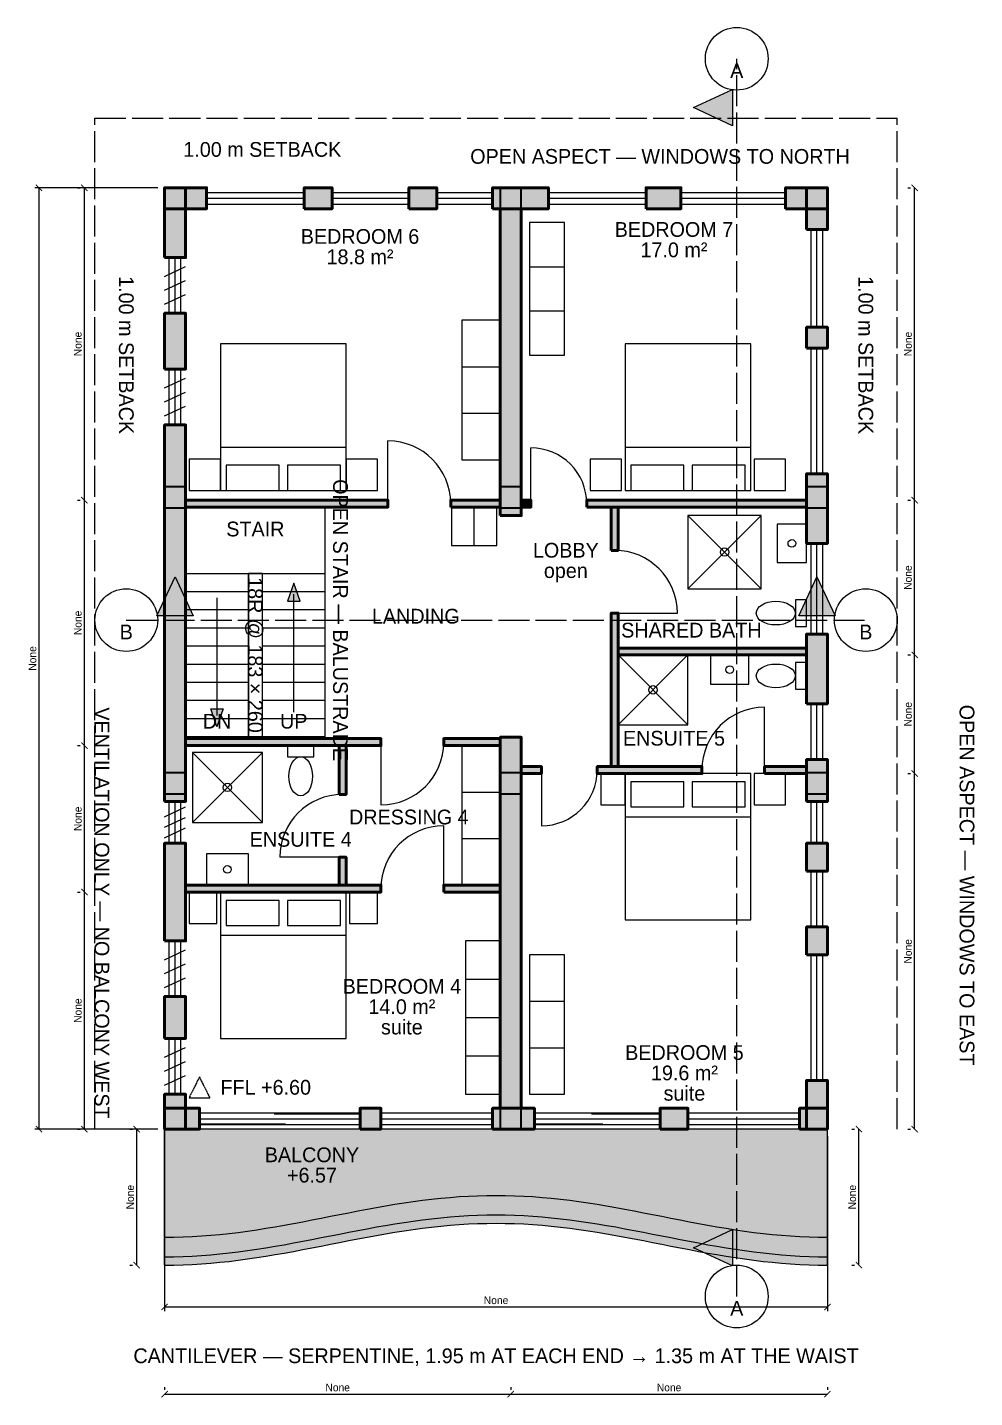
# Model space of a CAD drawing. Header units: millimetres. Extents: x -3851 to 506847, y -6675 to 35120.
# Drawn here: x 100533 to 114109, y -350 to 19300 of the extents above; entities that cross this region are included whole.
import ezdxf
from ezdxf.enums import TextEntityAlignment as Align

# ---------------------------------------------------------------- set-up
doc = ezdxf.new("R2010")
doc.units = ezdxf.units.MM
doc.header["$LTSCALE"] = 20
doc.linetypes.add('DASHDOT', pattern=[3.556, 2.54, -0.508, 0, -0.508])
doc.linetypes.add('DASHED', pattern=[1.524, 1.27, -0.254])
for name, color, linetype, lineweight in [('A-ANNO-DIMS-02', 5, 'CONTINUOUS', 13), ('A-ANNO-PATT-02', 8, 'CONTINUOUS', 9), ('A-ANNO-SYMB-02', 5, 'DASHED', 13), ('A-ANNO-TEXT-02', 7, 'CONTINUOUS', 13), ('A-DOOR-02', 3, 'CONTINUOUS', 18), ('A-EQPM-02', 6, 'CONTINUOUS', 13), ('A-FLOR-02', 7, 'CONTINUOUS', 25), ('A-FLOR-STRS-02', 2, 'CONTINUOUS', 18), ('A-FURN-02', 6, 'CONTINUOUS', 13), ('A-GLAZ-02', 4, 'CONTINUOUS', 18), ('A-WALL-02', 7, 'CONTINUOUS', 50), ('A-WALL-PATT-02', 7, 'CONTINUOUS', 9), ('G-ANNO-BNDY-02', 1, 'DASHDOT', 25), ('S-COLS-02', 7, 'CONTINUOUS', 35)]:
    doc.layers.add(name, color=color, linetype=linetype, lineweight=lineweight)
doc.dimstyles.new('ARCH', dxfattribs={"dimtxt": 2.2, "dimasz": 1.8, "dimexe": 1.2, "dimexo": 2, "dimgap": 0.8, "dimtad": 1, "dimlfac": 0.001, "dimblk": 'ARCHTICK', "dimcen": 2.5, "dimazin": 3, "dimtfac": 1, "dimtmove": 0, "dimatfit": 3})

# ---------------------------------------------------------------- blocks, each defined once
blk = doc.blocks.new('_ARCHTICK')
at = {"color": 0, "linetype": 'BYBLOCK', "const_width": 0.15}
blk.add_lwpolyline([(-0.5, -0.5), (0.5, 0.5)], dxfattribs=at)

msp = doc.modelspace()

# ---------------------------------------------------------------- hatches: boundary and pattern name
at = {"layer": 'A-ANNO-PATT-02'}
for points in [[(110080, 18150), (110640, 18410), (110640, 17890)], [(102650, 11420), (102910, 10860), (102390, 10860)], [(111850, 11420), (112110, 10860), (111590, 10860)], [(104350, 11330), (104260, 11070), (104440, 11070)], [(103250, 9270), (103160, 9530), (103340, 9530)], [(102500, 3500), (102500, 1550), (102631.944, 1551.142), (102763.889, 1554.558), (102895.833, 1560.222), (103027.778, 1568.092), (103159.722, 1578.108), (103291.667, 1590.192), (103423.611, 1604.254), (103555.556, 1620.187), (103687.5, 1637.868), (103819.444, 1657.164), (103951.389, 1677.927), (104083.333, 1700), (104215.278, 1723.215), (104347.222, 1747.394), (104479.167, 1772.354), (104611.111, 1797.906), (104743.056, 1823.853), (104875, 1850), (105006.944, 1876.147), (105138.889, 1902.094), (105270.833, 1927.646), (105402.778, 1952.606), (105534.722, 1976.785), (105666.667, 2000), (105798.611, 2022.073), (105930.556, 2042.836), (106062.5, 2062.132), (106194.444, 2079.813), (106326.389, 2095.746), (106458.333, 2109.808), (106590.278, 2121.892), (106722.222, 2131.908), (106854.167, 2139.778), (106986.111, 2145.442), (107118.056, 2148.858), (107250, 2150), (107381.944, 2148.858), (107513.889, 2145.442), (107645.833, 2139.778), (107777.778, 2131.908), (107909.722, 2121.892), (108041.667, 2109.808), (108173.611, 2095.746), (108305.556, 2079.813), (108437.5, 2062.132), (108569.444, 2042.836), (108701.389, 2022.073), (108833.333, 2000), (108965.278, 1976.785), (109097.222, 1952.606), (109229.167, 1927.646), (109361.111, 1902.094), (109493.056, 1876.147), (109625, 1850), (109756.944, 1823.853), (109888.889, 1797.906), (110020.833, 1772.354), (110152.778, 1747.394), (110284.722, 1723.215), (110416.667, 1700), (110548.611, 1677.927), (110680.556, 1657.164), (110812.5, 1637.868), (110944.444, 1620.187), (111076.389, 1604.254), (111208.333, 1590.192), (111340.278, 1578.108), (111472.222, 1568.092), (111604.167, 1560.222), (111736.111, 1554.558), (111868.056, 1551.142), (112000, 1550), (112000, 3500)], [(110080, 1800), (110640, 2060), (110640, 1540)]]:
    msp.add_hatch(color=7, dxfattribs=at).paths.add_polyline_path(points)
at = {"layer": 'A-WALL-PATT-02'}
for points in [[(102500, 16000), (102800, 16000), (102800, 17000), (102500, 17000)], [(102500, 16700), (103100, 16700), (103100, 17000), (102500, 17000)], [(104500, 16700), (104900, 16700), (104900, 17000), (104500, 17000)], [(106000, 16700), (106400, 16700), (106400, 17000), (106000, 17000)], [(107200, 16700), (108000, 16700), (108000, 17000), (107200, 17000)], [(109400, 16700), (109900, 16700), (109900, 17000), (109400, 17000)], [(111400, 16700), (112000, 16700), (112000, 17000), (111400, 17000)], [(111700, 16400), (112000, 16400), (112000, 17000), (111700, 17000)], [(107310, 12300), (107610, 12300), (107610, 16700), (107310, 16700)], [(102500, 14400), (102800, 14400), (102800, 15200), (102500, 15200)], [(111700, 14700), (112000, 14700), (112000, 15000), (111700, 15000)], [(102500, 8200), (102800, 8200), (102800, 13600), (102500, 13600)], [(111700, 11900), (112000, 11900), (112000, 12900), (111700, 12900)], [(102800, 12420), (105700, 12420), (105700, 12520), (102800, 12520)], [(106600, 12420), (107310, 12420), (107310, 12520), (106600, 12520)], [(107610, 12420), (107750, 12420), (107750, 12520), (107610, 12520)], [(108550, 12420), (111700, 12420), (111700, 12520), (108550, 12520)], [(108900, 11800), (109000, 11800), (109000, 12420), (108900, 12420)], [(108900, 8700), (109000, 8700), (109000, 10900), (108900, 10900)], [(111700, 9600), (112000, 9600), (112000, 10600), (111700, 10600)], [(109000, 10300), (111700, 10300), (111700, 10400), (109000, 10400)], [(102800, 9000), (105600, 9000), (105600, 9100), (102800, 9100)], [(106500, 9000), (107310, 9000), (107310, 9100), (106500, 9100)], [(107310, 3800), (107610, 3800), (107610, 9120), (107310, 9120)], [(105000, 8300), (105100, 8300), (105100, 9000), (105000, 9000)], [(107610, 8600), (107900, 8600), (107900, 8700), (107610, 8700)], [(108700, 8600), (110200, 8600), (110200, 8700), (108700, 8700)], [(111100, 8600), (111700, 8600), (111700, 8700), (111100, 8700)], [(111700, 8200), (112000, 8200), (112000, 8800), (111700, 8800)], [(102500, 6200), (102800, 6200), (102800, 7600), (102500, 7600)], [(111700, 7200), (112000, 7200), (112000, 7600), (111700, 7600)], [(105000, 7000), (105100, 7000), (105100, 7400), (105000, 7400)], [(102800, 6900), (105600, 6900), (105600, 7000), (102800, 7000)], [(106500, 6900), (107310, 6900), (107310, 7000), (106500, 7000)], [(111700, 6000), (112000, 6000), (112000, 6400), (111700, 6400)], [(102500, 4800), (102800, 4800), (102800, 5400), (102500, 5400)], [(111700, 3500), (112000, 3500), (112000, 4200), (111700, 4200)], [(102500, 3500), (102800, 3500), (102800, 4000), (102500, 4000)], [(102500, 3500), (103000, 3500), (103000, 3800), (102500, 3800)], [(105300, 3500), (105600, 3500), (105600, 3800), (105300, 3800)], [(107200, 3500), (107800, 3500), (107800, 3800), (107200, 3800)], [(109600, 3500), (110000, 3500), (110000, 3800), (109600, 3800)], [(111600, 3500), (112000, 3500), (112000, 3800), (111600, 3800)]]:
    msp.add_hatch(color=7, dxfattribs=at).paths.add_polyline_path(points)

# ---------------------------------------------------------------- linework, layer by layer
at = {"layer": 'A-ANNO-SYMB-02', "linetype": 'DASHED', "ltscale": 17.5}
for p, q in [((110700, 1100), (110700, 18850)), ((101950, 10800), (112550, 10800))]:
    msp.add_line(p, q, dxfattribs=at)
at = {"layer": 'A-ANNO-SYMB-02'}
msp.add_lwpolyline([(103000, 4250), (102850, 3950), (103150, 3950)], close=True, dxfattribs=at)
at = {"layer": 'A-DOOR-02'}
for p, q in [((105700, 12470), (105700, 13370)), ((107750, 12470), (107750, 13270)), ((105700, 12420), (105700, 12520)), ((106600, 12420), (106600, 12520)), ((107750, 12420), (107750, 12520)), ((108550, 12420), (108550, 12520)), ((107310, 12300), (107610, 12300)), ((108900, 11800), (109000, 11800)), ((108900, 10900), (109000, 10900)), ((108950, 10900), (109850, 10900)), ((111100, 8650), (111100, 9550)), ((105600, 9000), (105600, 9100)), ((105600, 9050), (105600, 8150)), ((106500, 9000), (106500, 9100)), ((107310, 9120), (107610, 9120)), ((107900, 8600), (107900, 8700)), ((107900, 8650), (107900, 7850)), ((108700, 8600), (108700, 8700)), ((110200, 8600), (110200, 8700)), ((111100, 8600), (111100, 8700)), ((105000, 8300), (105100, 8300)), ((106500, 6950), (106500, 7850)), ((105050, 7400), (104150, 7400)), ((105000, 7400), (105100, 7400)), ((105600, 6900), (105600, 7000)), ((106500, 6900), (106500, 7000))]:
    msp.add_line(p, q, dxfattribs=at)
for centre, radius, start, end in [((105700, 12470), 900, 0, 90), ((107750, 12470), 800, 0, 90), ((108950, 10900), 900, 0, 90), ((111100, 8650), 900, 90, 180), ((105600, 9050), 900, -90, 0), ((107900, 8650), 800, -90, 0), ((105050, 7400), 900, 90, 180), ((106500, 6950), 900, 90, 180)]:
    msp.add_arc(centre, radius, start, end, dxfattribs=at)
at = {"layer": 'A-EQPM-02'}
for p, q in [((110000, 11250), (111050, 12300)), ((111050, 11250), (110000, 12300)), ((109000, 9300), (110000, 10300)), ((110000, 9300), (109000, 10300)), ((102900, 7900), (103900, 8900)), ((103900, 7900), (102900, 8900))]:
    msp.add_line(p, q, dxfattribs=at)
for points in [[(110000, 11250), (111050, 11250), (111050, 12300), (110000, 12300)], [(111280, 11625), (111700, 11625), (111700, 12175), (111280, 12175)], [(111540, 10710), (111700, 10710), (111700, 11090), (111540, 11090)], [(109000, 9300), (110000, 9300), (110000, 10300), (109000, 10300)], [(110325, 9880), (110875, 9880), (110875, 10300), (110325, 10300)], [(111540, 9810), (111700, 9810), (111700, 10190), (111540, 10190)], [(102900, 7900), (103900, 7900), (103900, 8900), (102900, 8900)], [(104260, 8840), (104640, 8840), (104640, 9000), (104260, 9000)], [(103100, 7000), (103700, 7000), (103700, 7450), (103100, 7450)]]:
    msp.add_lwpolyline(points, close=True, dxfattribs=at)
for centre, radius in [((110525, 11775), 60), ((111490, 11900), 55), ((110600, 10090), 55), ((109500, 9800), 60), ((103400, 8400), 60), ((103400, 7225), 55)]:
    msp.add_circle(centre, radius, dxfattribs=at)
for centre, major_axis in [((111260, 10900), (280, 0)), ((111260, 10000), (280, 0)), ((104450, 8560), (0, 280))]:
    msp.add_ellipse(centre, major_axis=major_axis, ratio=0.607142857, dxfattribs=at)
at = {"layer": 'A-FLOR-02'}
msp.add_line((104800, 9120), (104800, 12420), dxfattribs=at)
for points in [[(110080, 18150), (110640, 18410), (110640, 17890)], [(102650, 11420), (102910, 10860), (102390, 10860)], [(111850, 11420), (112110, 10860), (111590, 10860)], [(102500, 3500), (102500, 1550), (102631.944, 1551.142), (102763.889, 1554.558), (102895.833, 1560.222), (103027.778, 1568.092), (103159.722, 1578.108), (103291.667, 1590.192), (103423.611, 1604.254), (103555.556, 1620.187), (103687.5, 1637.868), (103819.444, 1657.164), (103951.389, 1677.927), (104083.333, 1700), (104215.278, 1723.215), (104347.222, 1747.394), (104479.167, 1772.354), (104611.111, 1797.906), (104743.056, 1823.853), (104875, 1850), (105006.944, 1876.147), (105138.889, 1902.094), (105270.833, 1927.646), (105402.778, 1952.606), (105534.722, 1976.785), (105666.667, 2000), (105798.611, 2022.073), (105930.556, 2042.836), (106062.5, 2062.132), (106194.444, 2079.813), (106326.389, 2095.746), (106458.333, 2109.808), (106590.278, 2121.892), (106722.222, 2131.908), (106854.167, 2139.778), (106986.111, 2145.442), (107118.056, 2148.858), (107250, 2150), (107381.944, 2148.858), (107513.889, 2145.442), (107645.833, 2139.778), (107777.778, 2131.908), (107909.722, 2121.892), (108041.667, 2109.808), (108173.611, 2095.746), (108305.556, 2079.813), (108437.5, 2062.132), (108569.444, 2042.836), (108701.389, 2022.073), (108833.333, 2000), (108965.278, 1976.785), (109097.222, 1952.606), (109229.167, 1927.646), (109361.111, 1902.094), (109493.056, 1876.147), (109625, 1850), (109756.944, 1823.853), (109888.889, 1797.906), (110020.833, 1772.354), (110152.778, 1747.394), (110284.722, 1723.215), (110416.667, 1700), (110548.611, 1677.927), (110680.556, 1657.164), (110812.5, 1637.868), (110944.444, 1620.187), (111076.389, 1604.254), (111208.333, 1590.192), (111340.278, 1578.108), (111472.222, 1568.092), (111604.167, 1560.222), (111736.111, 1554.558), (111868.056, 1551.142), (112000, 1550), (112000, 3500)], [(110080, 1800), (110640, 2060), (110640, 1540)]]:
    msp.add_lwpolyline(points, close=True, dxfattribs=at)
at = {"layer": 'A-FLOR-02', "linetype": 'DASHED', "ltscale": 17.5}
msp.add_lwpolyline([(102500, 1950), (102631.944, 1951.142), (102763.889, 1954.558), (102895.833, 1960.222), (103027.778, 1968.092), (103159.722, 1978.108), (103291.667, 1990.192), (103423.611, 2004.254), (103555.556, 2020.187), (103687.5, 2037.868), (103819.444, 2057.164), (103951.389, 2077.927), (104083.333, 2100), (104215.278, 2123.215), (104347.222, 2147.394), (104479.167, 2172.354), (104611.111, 2197.906), (104743.056, 2223.853), (104875, 2250), (105006.944, 2276.147), (105138.889, 2302.094), (105270.833, 2327.646), (105402.778, 2352.606), (105534.722, 2376.785), (105666.667, 2400), (105798.611, 2422.073), (105930.556, 2442.836), (106062.5, 2462.132), (106194.444, 2479.813), (106326.389, 2495.746), (106458.333, 2509.808), (106590.278, 2521.892), (106722.222, 2531.908), (106854.167, 2539.778), (106986.111, 2545.442), (107118.056, 2548.858), (107250, 2550), (107381.944, 2548.858), (107513.889, 2545.442), (107645.833, 2539.778), (107777.778, 2531.908), (107909.722, 2521.892), (108041.667, 2509.808), (108173.611, 2495.746), (108305.556, 2479.813), (108437.5, 2462.132), (108569.444, 2442.836), (108701.389, 2422.073), (108833.333, 2400), (108965.278, 2376.785), (109097.222, 2352.606), (109229.167, 2327.646), (109361.111, 2302.094), (109493.056, 2276.147), (109625, 2250), (109756.944, 2223.853), (109888.889, 2197.906), (110020.833, 2172.354), (110152.778, 2147.394), (110284.722, 2123.215), (110416.667, 2100), (110548.611, 2077.927), (110680.556, 2057.164), (110812.5, 2037.868), (110944.444, 2020.187), (111076.389, 2004.254), (111208.333, 1990.192), (111340.278, 1978.108), (111472.222, 1968.092), (111604.167, 1960.222), (111736.111, 1954.558), (111868.056, 1951.142), (112000, 1950)], dxfattribs=at)
at = {"layer": 'A-FLOR-02'}
for points in [[(102500, 1670), (102631.944, 1671.142), (102763.889, 1674.558), (102895.833, 1680.222), (103027.778, 1688.092), (103159.722, 1698.108), (103291.667, 1710.192), (103423.611, 1724.254), (103555.556, 1740.187), (103687.5, 1757.868), (103819.444, 1777.164), (103951.389, 1797.927), (104083.333, 1820), (104215.278, 1843.215), (104347.222, 1867.394), (104479.167, 1892.354), (104611.111, 1917.906), (104743.056, 1943.853), (104875, 1970), (105006.944, 1996.147), (105138.889, 2022.094), (105270.833, 2047.646), (105402.778, 2072.606), (105534.722, 2096.785), (105666.667, 2120), (105798.611, 2142.073), (105930.556, 2162.836), (106062.5, 2182.132), (106194.444, 2199.813), (106326.389, 2215.746), (106458.333, 2229.808), (106590.278, 2241.892), (106722.222, 2251.908), (106854.167, 2259.778), (106986.111, 2265.442), (107118.056, 2268.858), (107250, 2270), (107381.944, 2268.858), (107513.889, 2265.442), (107645.833, 2259.778), (107777.778, 2251.908), (107909.722, 2241.892), (108041.667, 2229.808), (108173.611, 2215.746), (108305.556, 2199.813), (108437.5, 2182.132), (108569.444, 2162.836), (108701.389, 2142.073), (108833.333, 2120), (108965.278, 2096.785), (109097.222, 2072.606), (109229.167, 2047.646), (109361.111, 2022.094), (109493.056, 1996.147), (109625, 1970), (109756.944, 1943.853), (109888.889, 1917.906), (110020.833, 1892.354), (110152.778, 1867.394), (110284.722, 1843.215), (110416.667, 1820), (110548.611, 1797.927), (110680.556, 1777.164), (110812.5, 1757.868), (110944.444, 1740.187), (111076.389, 1724.254), (111208.333, 1710.192), (111340.278, 1698.108), (111472.222, 1688.092), (111604.167, 1680.222), (111736.111, 1674.558), (111868.056, 1671.142), (112000, 1670)], [(102500, 1550), (102631.944, 1551.142), (102763.889, 1554.558), (102895.833, 1560.222), (103027.778, 1568.092), (103159.722, 1578.108), (103291.667, 1590.192), (103423.611, 1604.254), (103555.556, 1620.187), (103687.5, 1637.868), (103819.444, 1657.164), (103951.389, 1677.927), (104083.333, 1700), (104215.278, 1723.215), (104347.222, 1747.394), (104479.167, 1772.354), (104611.111, 1797.906), (104743.056, 1823.853), (104875, 1850), (105006.944, 1876.147), (105138.889, 1902.094), (105270.833, 1927.646), (105402.778, 1952.606), (105534.722, 1976.785), (105666.667, 2000), (105798.611, 2022.073), (105930.556, 2042.836), (106062.5, 2062.132), (106194.444, 2079.813), (106326.389, 2095.746), (106458.333, 2109.808), (106590.278, 2121.892), (106722.222, 2131.908), (106854.167, 2139.778), (106986.111, 2145.442), (107118.056, 2148.858), (107250, 2150), (107381.944, 2148.858), (107513.889, 2145.442), (107645.833, 2139.778), (107777.778, 2131.908), (107909.722, 2121.892), (108041.667, 2109.808), (108173.611, 2095.746), (108305.556, 2079.813), (108437.5, 2062.132), (108569.444, 2042.836), (108701.389, 2022.073), (108833.333, 2000), (108965.278, 1976.785), (109097.222, 1952.606), (109229.167, 1927.646), (109361.111, 1902.094), (109493.056, 1876.147), (109625, 1850), (109756.944, 1823.853), (109888.889, 1797.906), (110020.833, 1772.354), (110152.778, 1747.394), (110284.722, 1723.215), (110416.667, 1700), (110548.611, 1677.927), (110680.556, 1657.164), (110812.5, 1637.868), (110944.444, 1620.187), (111076.389, 1604.254), (111208.333, 1590.192), (111340.278, 1578.108), (111472.222, 1568.092), (111604.167, 1560.222), (111736.111, 1554.558), (111868.056, 1551.142), (112000, 1550)]]:
    msp.add_lwpolyline(points, dxfattribs=at)
for centre in [(110700, 18850), (101950, 10800), (112550, 10800), (110700, 1100)]:
    msp.add_circle(centre, 450, dxfattribs=at)
at = {"layer": 'A-FLOR-STRS-02'}
for p, q in [((102800, 11470), (104800, 11470)), ((102800, 11470), (103700, 11470)), ((103700, 9130), (103700, 11470)), ((103900, 11470), (104800, 11470)), ((103900, 9130), (103900, 11470)), ((102800, 11210), (103700, 11210)), ((103900, 11210), (104800, 11210)), ((103250, 11120), (103250, 9430)), ((104350, 9480), (104350, 11170)), ((102800, 10950), (103700, 10950)), ((103900, 10950), (104800, 10950)), ((102800, 10690), (103700, 10690)), ((103900, 10690), (104800, 10690)), ((102800, 10430), (103700, 10430)), ((103900, 10430), (104800, 10430)), ((102800, 10170), (103700, 10170)), ((103900, 10170), (104800, 10170)), ((102800, 9910), (103700, 9910)), ((103900, 9910), (104800, 9910)), ((102800, 9650), (103700, 9650)), ((103900, 9650), (104800, 9650)), ((102800, 9390), (103700, 9390)), ((103900, 9390), (104800, 9390)), ((102800, 9130), (103700, 9130)), ((103900, 9130), (104800, 9130))]:
    msp.add_line(p, q, dxfattribs=at)
for points in [[(103700, 9130), (103900, 9130), (103900, 11470), (103700, 11470)], [(104350, 11330), (104260, 11070), (104440, 11070)], [(103250, 9270), (103160, 9530), (103340, 9530)]]:
    msp.add_lwpolyline(points, close=True, dxfattribs=at)
at = {"layer": 'A-FURN-02'}
for p, q in [((107730, 15866.667), (108230, 15866.667)), ((107730, 15233.333), (108230, 15233.333)), ((106760, 14433.333), (107310, 14433.333)), ((106760, 13766.667), (107310, 13766.667)), ((103300, 13280), (105100, 13280)), ((109100, 13280), (110900, 13280)), ((106935, 11870), (106935, 12420)), ((106760, 8333.333), (107310, 8333.333)), ((109100, 7980), (110900, 7980)), ((106760, 7666.667), (107310, 7666.667)), ((103300, 6280), (105100, 6280)), ((106810, 5650), (107310, 5650)), ((107730, 5333.333), (108230, 5333.333)), ((106810, 5100), (107310, 5100)), ((106810, 4550), (107310, 4550)), ((107730, 4666.667), (108230, 4666.667)), ((102500, 1550), (102500, 3500)), ((112000, 1550), (112000, 3500))]:
    msp.add_line(p, q, dxfattribs=at)
for points in [[(107730, 14600), (108230, 14600), (108230, 16500), (107730, 16500)], [(106760, 13100), (107310, 13100), (107310, 15100), (106760, 15100)], [(103300, 12660), (105100, 12660), (105100, 14760), (103300, 14760)], [(109100, 12660), (110900, 12660), (110900, 14760), (109100, 14760)], [(102850, 12660), (103300, 12660), (103300, 13110), (102850, 13110)], [(103380, 12660), (104140, 12660), (104140, 13020), (103380, 13020)], [(104260, 12660), (105020, 12660), (105020, 13020), (104260, 13020)], [(105100, 12660), (105550, 12660), (105550, 13110), (105100, 13110)], [(108600, 12660), (109050, 12660), (109050, 13110), (108600, 13110)], [(109180, 12660), (109940, 12660), (109940, 13020), (109180, 13020)], [(110060, 12660), (110820, 12660), (110820, 13020), (110060, 13020)], [(110950, 12660), (111400, 12660), (111400, 13110), (110950, 13110)], [(106610, 11870), (107260, 11870), (107260, 12420), (106610, 12420)], [(106760, 7000), (107310, 7000), (107310, 9000), (106760, 9000)], [(108750, 8150), (109100, 8150), (109100, 8600), (108750, 8600)], [(109100, 6500), (110900, 6500), (110900, 8600), (109100, 8600)], [(109180, 8120), (109940, 8120), (109940, 8480), (109180, 8480)], [(110060, 8120), (110820, 8120), (110820, 8480), (110060, 8480)], [(110950, 8150), (111400, 8150), (111400, 8600), (110950, 8600)], [(102850, 6450), (103250, 6450), (103250, 6900), (102850, 6900)], [(103300, 4800), (105100, 4800), (105100, 6900), (103300, 6900)], [(105150, 6450), (105550, 6450), (105550, 6900), (105150, 6900)], [(103380, 6420), (104140, 6420), (104140, 6780), (103380, 6780)], [(104260, 6420), (105020, 6420), (105020, 6780), (104260, 6780)], [(106810, 4000), (107310, 4000), (107310, 6200), (106810, 6200)], [(107730, 4000), (108230, 4000), (108230, 6000), (107730, 6000)]]:
    msp.add_lwpolyline(points, close=True, dxfattribs=at)
at = {"layer": 'A-GLAZ-02'}
for p, q in [((103100, 16700), (103100, 17000)), ((103100, 16934), (104500, 16934)), ((104500, 16700), (104500, 17000)), ((104900, 16700), (104900, 17000)), ((104900, 16934), (106000, 16934)), ((106000, 16700), (106000, 17000)), ((106400, 16700), (106400, 17000)), ((106400, 16934), (107200, 16934)), ((107200, 16700), (107200, 17000)), ((108000, 16700), (108000, 17000)), ((108000, 16934), (109400, 16934)), ((109400, 16700), (109400, 17000)), ((109900, 16700), (109900, 17000)), ((109900, 16934), (111400, 16934)), ((111400, 16700), (111400, 17000)), ((103100, 16850), (104500, 16850)), ((103100, 16766), (104500, 16766)), ((104900, 16850), (106000, 16850)), ((104900, 16766), (106000, 16766)), ((106400, 16850), (107200, 16850)), ((106400, 16766), (107200, 16766)), ((108000, 16850), (109400, 16850)), ((108000, 16766), (109400, 16766)), ((109900, 16850), (111400, 16850)), ((109900, 16766), (111400, 16766)), ((111700, 16400), (112000, 16400)), ((111766, 15000), (111766, 16400)), ((111850, 15000), (111850, 16400)), ((111934, 15000), (111934, 16400)), ((102500, 16000), (102800, 16000)), ((102566, 15200), (102566, 16000)), ((102650, 15200), (102650, 16000)), ((102734, 15200), (102734, 16000)), ((102500, 15730), (102800, 15870)), ((102500, 15530), (102800, 15670)), ((102500, 15330), (102800, 15470)), ((102500, 15200), (102800, 15200)), ((111700, 15000), (112000, 15000)), ((111700, 14700), (112000, 14700)), ((111766, 12900), (111766, 14700)), ((111850, 12900), (111850, 14700)), ((111934, 12900), (111934, 14700)), ((102500, 14400), (102800, 14400)), ((102566, 13600), (102566, 14400)), ((102650, 13600), (102650, 14400)), ((102734, 13600), (102734, 14400)), ((102500, 14130), (102800, 14270)), ((102500, 13930), (102800, 14070)), ((102500, 13730), (102800, 13870)), ((102500, 13600), (102800, 13600)), ((111700, 12900), (112000, 12900)), ((111700, 11900), (112000, 11900)), ((111766, 10600), (111766, 11900)), ((111850, 10600), (111850, 11900)), ((111934, 10600), (111934, 11900)), ((111700, 10600), (112000, 10600)), ((111700, 9600), (112000, 9600)), ((111766, 8800), (111766, 9600)), ((111850, 8800), (111850, 9600)), ((111934, 8800), (111934, 9600)), ((111700, 8800), (112000, 8800)), ((102500, 8200), (102800, 8200)), ((102500, 7980), (102800, 8120)), ((102566, 7600), (102566, 8200)), ((102650, 7600), (102650, 8200)), ((102734, 7600), (102734, 8200)), ((111700, 8200), (112000, 8200)), ((111766, 7600), (111766, 8200)), ((111850, 7600), (111850, 8200)), ((111934, 7600), (111934, 8200)), ((102500, 7830), (102800, 7970)), ((102500, 7680), (102800, 7820)), ((102500, 7600), (102800, 7600)), ((111700, 7600), (112000, 7600)), ((111700, 7200), (112000, 7200)), ((111766, 6400), (111766, 7200)), ((111850, 6400), (111850, 7200)), ((111934, 6400), (111934, 7200)), ((111700, 6400), (112000, 6400)), ((102500, 6200), (102800, 6200)), ((102566, 5400), (102566, 6200)), ((102650, 5400), (102650, 6200)), ((102734, 5400), (102734, 6200)), ((102500, 5930), (102800, 6070)), ((111700, 6000), (112000, 6000)), ((111766, 4200), (111766, 6000)), ((111850, 4200), (111850, 6000)), ((111934, 4200), (111934, 6000)), ((102500, 5730), (102800, 5870)), ((102500, 5530), (102800, 5670)), ((102500, 5400), (102800, 5400)), ((102500, 4800), (102800, 4800)), ((102566, 4000), (102566, 4800)), ((102650, 4000), (102650, 4800)), ((102734, 4000), (102734, 4800)), ((102500, 4530), (102800, 4670)), ((102500, 4330), (102800, 4470)), ((102500, 4130), (102800, 4270)), ((111700, 4200), (112000, 4200)), ((102500, 4000), (102800, 4000)), ((103000, 3500), (103000, 3800)), ((103000, 3734), (105300, 3734)), ((105300, 3500), (105300, 3800)), ((105600, 3500), (105600, 3800)), ((105600, 3734), (107200, 3734)), ((107200, 3500), (107200, 3800)), ((107800, 3500), (107800, 3800)), ((107800, 3734), (109600, 3734)), ((109600, 3500), (109600, 3800)), ((110000, 3500), (110000, 3800)), ((110000, 3734), (111600, 3734)), ((111600, 3500), (111600, 3800)), ((103000, 3650), (105300, 3650)), ((103000, 3578), (104230, 3578)), ((103000, 3566), (105300, 3566)), ((104070, 3722), (105300, 3722)), ((105600, 3650), (107200, 3650)), ((105600, 3566), (107200, 3566)), ((107800, 3650), (109600, 3650)), ((107800, 3578), (108780, 3578)), ((107800, 3566), (109600, 3566)), ((108620, 3722), (109600, 3722)), ((110000, 3650), (111600, 3650)), ((110000, 3566), (111600, 3566))]:
    msp.add_line(p, q, dxfattribs=at)
at = {"layer": 'A-WALL-02'}
for points in [[(102500, 16000), (102800, 16000), (102800, 17000), (102500, 17000)], [(102500, 16700), (103100, 16700), (103100, 17000), (102500, 17000)], [(104500, 16700), (104900, 16700), (104900, 17000), (104500, 17000)], [(106000, 16700), (106400, 16700), (106400, 17000), (106000, 17000)], [(107200, 16700), (108000, 16700), (108000, 17000), (107200, 17000)], [(109400, 16700), (109900, 16700), (109900, 17000), (109400, 17000)], [(111400, 16700), (112000, 16700), (112000, 17000), (111400, 17000)], [(111700, 16400), (112000, 16400), (112000, 17000), (111700, 17000)], [(107310, 12300), (107610, 12300), (107610, 16700), (107310, 16700)], [(102500, 14400), (102800, 14400), (102800, 15200), (102500, 15200)], [(111700, 14700), (112000, 14700), (112000, 15000), (111700, 15000)], [(102500, 8200), (102800, 8200), (102800, 13600), (102500, 13600)], [(111700, 11900), (112000, 11900), (112000, 12900), (111700, 12900)], [(102800, 12420), (105700, 12420), (105700, 12520), (102800, 12520)], [(106600, 12420), (107310, 12420), (107310, 12520), (106600, 12520)], [(107610, 12420), (107750, 12420), (107750, 12520), (107610, 12520)], [(108550, 12420), (111700, 12420), (111700, 12520), (108550, 12520)], [(108900, 11800), (109000, 11800), (109000, 12420), (108900, 12420)], [(108900, 8700), (109000, 8700), (109000, 10900), (108900, 10900)], [(111700, 9600), (112000, 9600), (112000, 10600), (111700, 10600)], [(109000, 10300), (111700, 10300), (111700, 10400), (109000, 10400)], [(102800, 9000), (105600, 9000), (105600, 9100), (102800, 9100)], [(106500, 9000), (107310, 9000), (107310, 9100), (106500, 9100)], [(107310, 3800), (107610, 3800), (107610, 9120), (107310, 9120)], [(105000, 8300), (105100, 8300), (105100, 9000), (105000, 9000)], [(107610, 8600), (107900, 8600), (107900, 8700), (107610, 8700)], [(108700, 8600), (110200, 8600), (110200, 8700), (108700, 8700)], [(111100, 8600), (111700, 8600), (111700, 8700), (111100, 8700)], [(111700, 8200), (112000, 8200), (112000, 8800), (111700, 8800)], [(102500, 6200), (102800, 6200), (102800, 7600), (102500, 7600)], [(111700, 7200), (112000, 7200), (112000, 7600), (111700, 7600)], [(105000, 7000), (105100, 7000), (105100, 7400), (105000, 7400)], [(102800, 6900), (105600, 6900), (105600, 7000), (102800, 7000)], [(106500, 6900), (107310, 6900), (107310, 7000), (106500, 7000)], [(111700, 6000), (112000, 6000), (112000, 6400), (111700, 6400)], [(102500, 4800), (102800, 4800), (102800, 5400), (102500, 5400)], [(111700, 3500), (112000, 3500), (112000, 4200), (111700, 4200)], [(102500, 3500), (102800, 3500), (102800, 4000), (102500, 4000)], [(102500, 3500), (103000, 3500), (103000, 3800), (102500, 3800)], [(105300, 3500), (105600, 3500), (105600, 3800), (105300, 3800)], [(107200, 3500), (107800, 3500), (107800, 3800), (107200, 3800)], [(109600, 3500), (110000, 3500), (110000, 3800), (109600, 3800)], [(111600, 3500), (112000, 3500), (112000, 3800), (111600, 3800)]]:
    msp.add_lwpolyline(points, close=True, dxfattribs=at)
at = {"layer": 'G-ANNO-BNDY-02', "linetype": 'DASHED', "ltscale": 17.5}
for p, q in [((101500, 3500), (101500, 18000)), ((101500, 18000), (113000, 18000)), ((113000, 3500), (113000, 18000))]:
    msp.add_line(p, q, dxfattribs=at)
at = {"layer": 'S-COLS-02'}
for points in [[(102500, 16700), (102800, 16700), (102800, 17000), (102500, 17000)], [(107310, 16700), (107610, 16700), (107610, 17000), (107310, 17000)], [(111700, 16700), (112000, 16700), (112000, 17000), (111700, 17000)], [(102500, 12410), (102800, 12410), (102800, 12710), (102500, 12710)], [(107310, 12410), (107610, 12410), (107610, 12710), (107310, 12710)], [(111700, 12410), (112000, 12410), (112000, 12710), (111700, 12710)], [(102500, 8310), (102800, 8310), (102800, 8610), (102500, 8610)], [(107310, 8310), (107610, 8310), (107610, 8610), (107310, 8610)], [(111700, 8310), (112000, 8310), (112000, 8610), (111700, 8610)], [(102500, 3500), (102800, 3500), (102800, 3800), (102500, 3800)], [(107310, 3500), (107610, 3500), (107610, 3800), (107310, 3800)], [(111700, 3500), (112000, 3500), (112000, 3800), (111700, 3800)]]:
    msp.add_lwpolyline(points, close=True, dxfattribs=at)

# ---------------------------------------------------------------- texts
at = {"layer": 'A-ANNO-TEXT-02'}
for s, height, p in [('A', 211.667, (110700, 18680)), ('1.00 m SETBACK', 211.66667, (103900, 17550)), ('OPEN ASPECT — WINDOWS TO NORTH', 211.66667, (109600, 17450)), ('BEDROOM 7', 211.6667, (109800, 16402.235)), ('BEDROOM 6', 211.6667, (105300, 16302.235)), ('18.8 m²', 211.6667, (105300, 16010.135)), ('17.0 m²', 211.6667, (109800, 16110.135)), ('STAIR', 211.6667, (103800, 12106.185)), ('LOBBY', 211.6667, (108250, 11802.235)), ('open', 211.6667, (108250, 11510.135)), ('LANDING', 211.6667, (106100, 10856.185)), ('B', 211.667, (101950, 10630)), ('SHARED BATH', 211.66667, (110050, 10656.185)), ('B', 211.667, (112550, 10630)), ('ENSUITE 5', 211.6667, (109800, 9106.185)), ('DRESSING 4', 211.6667, (106000, 7976.185)), ('ENSUITE 4', 211.6667, (104450, 7656.185)), ('BEDROOM 4', 211.6667, (105900, 5548.285)), ('14.0 m²', 211.6667, (105900, 5256.185)), ('suite', 211.6667, (105900, 4964.085)), ('BEDROOM 5', 211.6667, (109950, 4598.285)), ('19.6 m²', 211.6667, (109950, 4306.185)), ('suite', 211.6667, (109950, 4014.085)), ('BALCONY', 211.6667, (104611.111, 3132.235)), ('+6.57', 211.6667, (104611.111, 2840.135)), ('A', 211.667, (110700, 930)), ('CANTILEVER — SERPENTINE, 1.95 m AT EACH END → 1.35 m AT THE WAIST', 211.66667, (107250, 250))]:
    msp.add_text(s, height=height, dxfattribs=at).set_placement(p, align=Align.MIDDLE_CENTER)
for s, p in [('1.00 m SETBACK', (101950, 14600)), ('1.00 m SETBACK', (112550, 14600)), ('OPEN STAIR — BALUSTRADE', (105020, 10800)), ('VENTILATION ONLY — NO BALCONY WEST', (101600, 6600)), ('OPEN ASPECT — WINDOWS TO EAST', (114000, 7000))]:
    msp.add_text(s, height=211.66667, rotation=-90, dxfattribs=at).set_placement(p, align=Align.MIDDLE_CENTER)
msp.add_text('FFL +6.60', height=211.6667, dxfattribs=at).set_placement((103300, 4100), align=Align.MIDDLE_LEFT)
at = {"layer": 'A-FLOR-STRS-02'}
msp.add_text('18R @ 183 × 260', height=211.66667, rotation=-90, dxfattribs=at).set_placement((103800, 10300), align=Align.MIDDLE_CENTER)
for s, p in [('DN', (103250, 9350)), ('UP', (104350, 9350))]:
    msp.add_text(s, height=211.6667, dxfattribs=at).set_placement(p, align=Align.MIDDLE_CENTER)

# ---------------------------------------------------------------- dimensions: what is measured, and where the dimension line sits
at = {"layer": 'A-ANNO-DIMS-02'}
for base, p1, p2 in [((100700, 3500), (102500, 3500), (102500, 17000)), ((101350, 12520), (101350, 12520), (101350, 17000)), ((113250, 12520), (113250, 12520), (113250, 17000)), ((101350, 9000), (101350, 9000), (101350, 12520)), ((113250, 10300), (113250, 10300), (113250, 12520)), ((113250, 8600), (113250, 8600), (113250, 10300)), ((101350, 6900), (101350, 6900), (101350, 9000)), ((113250, 3500), (113250, 3500), (113250, 8600)), ((101350, 3500), (101350, 3500), (101350, 6900)), ((102100, 1550), (102100, 1550), (102100, 3500)), ((112450, 1550), (112450, 1550), (112450, 3500))]:
    msp.add_linear_dim(base=base, p1=p1, p2=p2, angle=90, text='None', dimstyle='ARCH', override={"dimscale": 50}, dxfattribs=at).render()
for base, p1, p2 in [((102500, 950), (102500, 3500), (112000, 3500)), ((102500, -300), (102500, -300), (107460, -300)), ((107460, -300), (107460, -300), (112000, -300))]:
    msp.add_linear_dim(base=base, p1=p1, p2=p2, text='None', dimstyle='ARCH', override={"dimscale": 50}, dxfattribs=at).render()

doc.saveas('drawing.dxf')
